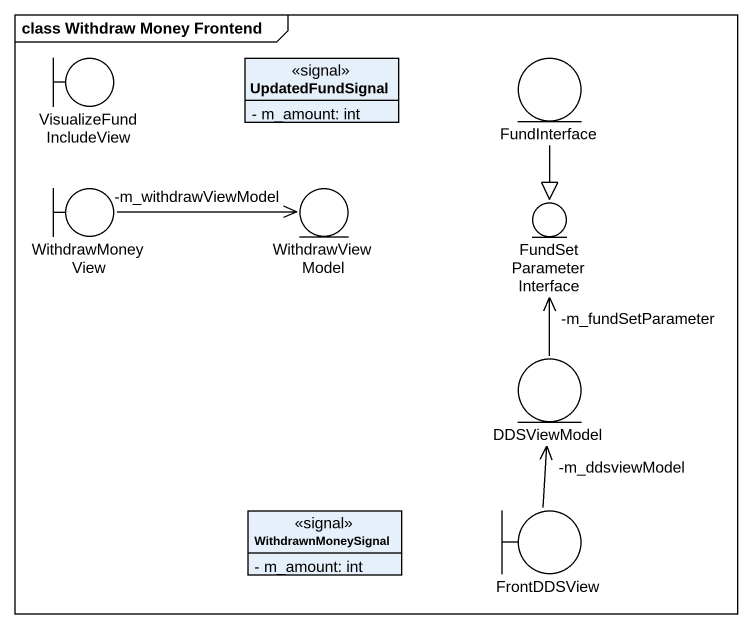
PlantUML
@startuml
mainframe class Withdraw Money Frontend
allowmixing
hide circle
hide empty members
skinparam classAttributeIconSize 0
boundary VisualizeFundIncludeView
class UpdatedFundSignal <<signal>> {
  - m_amount: int
}
entity FundInterface
boundary WithdrawMoneyView
entity WithdrawViewModel
entity FundSetParameterInterface
entity DDSViewModel
class WithdrawnMoneySignal <<signal>> {
  - m_amount: int
}
boundary FrontDDSView
FundInterface --|> FundSetParameterInterface
WithdrawMoneyView -right-> "-m_withdrawViewModel" WithdrawViewModel
DDSViewModel -up-> "-m_fundSetParameter" FundSetParameterInterface
FrontDDSView -up-> "-m_ddsviewModel" DDSViewModel
@enduml
